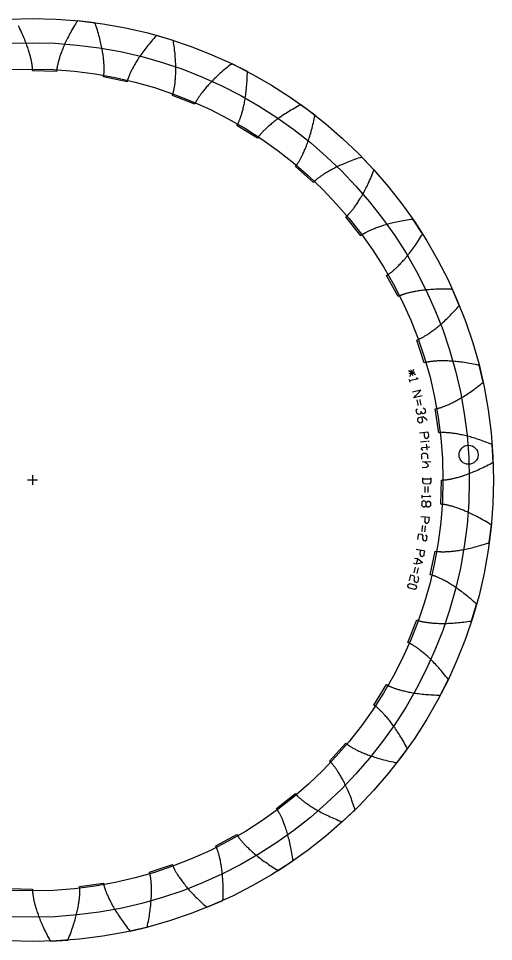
# Model space of a CAD drawing. Extents: x -9.5 to 9.5, y -9.5 to 9.5.
# Drawn here: x -0.29 to 9.5, y -9.5 to 9.5 of the extents above; entities that cross this region are included whole.
import ezdxf

# ---------------------------------------------------------------- set-up
doc = ezdxf.new("R2010")
doc.units = 0
doc.header["$MEASUREMENT"] = 0
for name, color, linetype in [('gear', 7, 'CONTINUOUS'), ('gear_guides', 5, 'CONTINUOUS'), ('gear_texts', 7, 'CONTINUOUS')]:
    doc.layers.add(name, color=color, linetype=linetype)

msp = doc.modelspace()

# ---------------------------------------------------------------- linework, layer by layer
at = {"layer": 'gear'}
msp.add_lwpolyline([(-0.497636, -8.41029), (0, -8.425), (0.000015, -8.458522), (0.000056, -8.46035), (0.000141, -8.462972), (0.000284, -8.466389), (0.000501, -8.470597), (0.000808, -8.475597), (0.001219, -8.481387), (0.00175, -8.487965), (0.002417, -8.49533), (0.003234, -8.503479), (0.004217, -8.512409), (0.005381, -8.52212), (0.006742, -8.532607), (0.008314, -8.543868), (0.010113, -8.5559), (0.012153, -8.568699), (0.014451, -8.582262), (0.01702, -8.596584), (0.019875, -8.611662), (0.023033, -8.627491), (0.026506, -8.644067), (0.030311, -8.661385), (0.034462, -8.679441), (0.038973, -8.698228), (0.043859, -8.717743), (0.049135, -8.737978), (0.054815, -8.758929), (0.060913, -8.780589), (0.067444, -8.802952), (0.074421, -8.826012), (0.081859, -8.849762), (0.089773, -8.874195), (0.098175, -8.899304), (0.10708, -8.925082), (0.116501, -8.951522), (0.126452, -8.978615), (0.136947, -9.006354), (0.147999, -9.034732), (0.159621, -9.063738), (0.171826, -9.093366), (0.184629, -9.123607), (0.198041, -9.154451), (0.212075, -9.185889), (0.226745, -9.217913), (0.242063, -9.250513), (0.258042, -9.283679), (0.274693, -9.317402), (0.292029, -9.351671), (0.310063, -9.386476), (0.328805, -9.421807), (0.348269, -9.457654), (0.358275, -9.475767), (0.363347, -9.484871), (0.365901, -9.489434), (0.367182, -9.491719), (0.367824, -9.492862), (0.367861, -9.492875), (0.727936, -9.47207), (0.727972, -9.472052), (0.728478, -9.470843), (0.729487, -9.468426), (0.731498, -9.463599), (0.735488, -9.453972), (0.743341, -9.434827), (0.758547, -9.396977), (0.773096, -9.359722), (0.787, -9.323071), (0.800274, -9.287034), (0.812931, -9.251618), (0.824983, -9.216832), (0.836444, -9.182685), (0.847328, -9.149184), (0.857648, -9.116339), (0.867418, -9.084155), (0.876653, -9.052641), (0.885365, -9.021805), (0.893569, -8.991653), (0.901279, -8.962191), (0.908509, -8.933428), (0.915273, -8.905369), (0.921586, -8.87802), (0.927463, -8.851388), (0.932917, -8.825478), (0.937964, -8.800296), (0.942617, -8.775847), (0.946892, -8.752137), (0.950804, -8.729171), (0.954367, -8.706953), (0.957596, -8.685487), (0.960506, -8.664779), (0.963112, -8.644832), (0.965429, -8.625649), (0.967472, -8.607236), (0.969257, -8.589595), (0.970799, -8.572729), (0.972112, -8.556641), (0.973212, -8.541335), (0.974114, -8.526812), (0.974834, -8.513075), (0.975387, -8.500126), (0.975788, -8.487968), (0.976053, -8.4766), (0.976196, -8.466026), (0.976235, -8.456246), (0.976182, -8.447261), (0.976056, -8.439073), (0.97587, -8.43168), (0.97564, -8.425085), (0.975381, -8.419286), (0.97511, -8.414284), (0.974841, -8.410079), (0.974589, -8.406669), (0.974371, -8.404054), (0.974202, -8.402233), (0.970356, -8.368933), (1.462986, -8.297005), (1.468822, -8.330015), (1.46918, -8.331808), (1.469719, -8.334376), (1.470453, -8.337716), (1.471397, -8.341823), (1.472567, -8.346693), (1.473978, -8.352324), (1.475643, -8.35871), (1.477578, -8.365847), (1.479798, -8.37373), (1.482317, -8.382355), (1.48515, -8.391715), (1.488311, -8.401807), (1.491815, -8.412624), (1.495676, -8.424161), (1.499908, -8.436411), (1.504525, -8.449368), (1.509542, -8.463027), (1.514973, -8.47738), (1.520831, -8.49242), (1.52713, -8.508142), (1.533884, -8.524536), (1.541107, -8.541596), (1.548812, -8.559315), (1.557013, -8.577685), (1.565722, -8.596696), (1.574954, -8.616343), (1.584721, -8.636615), (1.595035, -8.657504), (1.605911, -8.679002), (1.617361, -8.701099), (1.629397, -8.723787), (1.642031, -8.747056), (1.655277, -8.770896), (1.669146, -8.795298), (1.683651, -8.820252), (1.698803, -8.845747), (1.714615, -8.871774), (1.731097, -8.898322), (1.748262, -8.92538), (1.766122, -8.952938), (1.784686, -8.980985), (1.803967, -9.009509), (1.823974, -9.038499), (1.844721, -9.067943), (1.866215, -9.097831), (1.888469, -9.12815), (1.911493, -9.158888), (1.935297, -9.190033), (1.95989, -9.221573), (1.985283, -9.253495), (1.998282, -9.269595), (2.004858, -9.27768), (2.008165, -9.28173), (2.009823, -9.283758), (2.010654, -9.284772), (2.010693, -9.284779), (2.361685, -9.201763), (2.361717, -9.20174), (2.362005, -9.200461), (2.36258, -9.197905), (2.363722, -9.192802), (2.365979, -9.182629), (2.370389, -9.162411), (2.378791, -9.122495), (2.386649, -9.08328), (2.393978, -9.044772), (2.400793, -9.006977), (2.407107, -8.969901), (2.412935, -8.933551), (2.418293, -8.897932), (2.423194, -8.863051), (2.427654, -8.828912), (2.431687, -8.795521), (2.435309, -8.762882), (2.438534, -8.731001), (2.441377, -8.699883), (2.443854, -8.66953), (2.44598, -8.639948), (2.447769, -8.611141), (2.449237, -8.583111), (2.4504, -8.555863), (2.451272, -8.5294), (2.451869, -8.503724), (2.452207, -8.478839), (2.452299, -8.454747), (2.452164, -8.43145), (2.451814, -8.40895), (2.451266, -8.38725), (2.450536, -8.366351), (2.449639, -8.346255), (2.44859, -8.326961), (2.447405, -8.308473), (2.4461, -8.29079), (2.444689, -8.273912), (2.443188, -8.257841), (2.441614, -8.242576), (2.439981, -8.228117), (2.438304, -8.214464), (2.4366, -8.201616), (2.434884, -8.189572), (2.43317, -8.178332), (2.431476, -8.167893), (2.429815, -8.158255), (2.428204, -8.149416), (2.426657, -8.141374), (2.42519, -8.134126), (2.423818, -8.127671), (2.422557, -8.122005), (2.421421, -8.117126), (2.420425, -8.113031), (2.419586, -8.109717), (2.418917, -8.10718), (2.418434, -8.105416), (2.408864, -8.073289), (2.88152, -7.91691), (2.892999, -7.948405), (2.893663, -7.950109), (2.89464, -7.952545), (2.895942, -7.955706), (2.897586, -7.959586), (2.899584, -7.96418), (2.901951, -7.96948), (2.9047, -7.97548), (2.907845, -7.982172), (2.9114, -7.98955), (2.915378, -7.997606), (2.919793, -8.006333), (2.924659, -8.015722), (2.929988, -8.025767), (2.935793, -8.036457), (2.942088, -8.047787), (2.948885, -8.059745), (2.956198, -8.072325), (2.964039, -8.085517), (2.972419, -8.099312), (2.981353, -8.1137), (2.990851, -8.128673), (3.000927, -8.14422), (3.011592, -8.160332), (3.022858, -8.176998), (3.034736, -8.194208), (3.047239, -8.211953), (3.060378, -8.230221), (3.074163, -8.249002), (3.088607, -8.268285), (3.103719, -8.288058), (3.119512, -8.308311), (3.135995, -8.329033), (3.15318, -8.350211), (3.171076, -8.371833), (3.189693, -8.393889), (3.209042, -8.416366), (3.229133, -8.439252), (3.249976, -8.462535), (3.271578, -8.486201), (3.293952, -8.510239), (3.317104, -8.534636), (3.341045, -8.559378), (3.365783, -8.584454), (3.391327, -8.609848), (3.417685, -8.635549), (3.444866, -8.661543), (3.472877, -8.687816), (3.501727, -8.714355), (3.531424, -8.741145), (3.561974, -8.768173), (3.577572, -8.781771), (3.585452, -8.788591), (3.589412, -8.792006), (3.591397, -8.793715), (3.592391, -8.794569), (3.592431, -8.794569), (3.923675, -8.651865), (3.923703, -8.651837), (3.923764, -8.650527), (3.923886, -8.647911), (3.924125, -8.642687), (3.924581, -8.632276), (3.925413, -8.611599), (3.926756, -8.570832), (3.927686, -8.530847), (3.928217, -8.491651), (3.928364, -8.453247), (3.928145, -8.415638), (3.927572, -8.378828), (3.926663, -8.34282), (3.925433, -8.307618), (3.923897, -8.273223), (3.922071, -8.239639), (3.91997, -8.206867), (3.91761, -8.174911), (3.915006, -8.143771), (3.912175, -8.11345), (3.909131, -8.083948), (3.905891, -8.055267), (3.90247, -8.027409), (3.898883, -8.000373), (3.895146, -7.97416), (3.891276, -7.948771), (3.887287, -7.924205), (3.883195, -7.900463), (3.879016, -7.877543), (3.874764, -7.855447), (3.870457, -7.834171), (3.866109, -7.813716), (3.861735, -7.794081), (3.857352, -7.775263), (3.852975, -7.757261), (3.848618, -7.740073), (3.844298, -7.723697), (3.84003, -7.708131), (3.835829, -7.693371), (3.831709, -7.679416), (3.827688, -7.666261), (3.823778, -7.653904), (3.819997, -7.642341), (3.816358, -7.631569), (3.812876, -7.621583), (3.809567, -7.61238), (3.806445, -7.603955), (3.803525, -7.596304), (3.800822, -7.589421), (3.79835, -7.583302), (3.796124, -7.577941), (3.794158, -7.573333), (3.792467, -7.569474), (3.791065, -7.566355), (3.789965, -7.563973), (3.789183, -7.56232), (3.77418, -7.532343), (4.2125, -7.296264), (4.229274, -7.325287), (4.230224, -7.32685), (4.231608, -7.329079), (4.23344, -7.331965), (4.235733, -7.335502), (4.238498, -7.339678), (4.241749, -7.344487), (4.245498, -7.349918), (4.249758, -7.355963), (4.25454, -7.362611), (4.259857, -7.369854), (4.26572, -7.377682), (4.272142, -7.386084), (4.279134, -7.39505), (4.286708, -7.40457), (4.294875, -7.414634), (4.303645, -7.425231), (4.313031, -7.43635), (4.323043, -7.44798), (4.333692, -7.46011), (4.344989, -7.472729), (4.356943, -7.485824), (4.369565, -7.499385), (4.382866, -7.5134), (4.396855, -7.527857), (4.411541, -7.542744), (4.426935, -7.558048), (4.443046, -7.573757), (4.459884, -7.589858), (4.477456, -7.60634), (4.495773, -7.623189), (4.514843, -7.640392), (4.534674, -7.657936), (4.555275, -7.675808), (4.576653, -7.693995), (4.598818, -7.712483), (4.621777, -7.731258), (4.645536, -7.750308), (4.670105, -7.769617), (4.695489, -7.789173), (4.721697, -7.808961), (4.748734, -7.828966), (4.776607, -7.849176), (4.805324, -7.869574), (4.834889, -7.890148), (4.86531, -7.910881), (4.896592, -7.93176), (4.92874, -7.95277), (4.96176, -7.973896), (4.995658, -7.995122), (5.030437, -8.016434), (5.048159, -8.027118), (5.057104, -8.032465), (5.061597, -8.035141), (5.063848, -8.036479), (5.064975, -8.037148), (5.065015, -8.03714), (5.366446, -7.839085), (5.366469, -7.839052), (5.366302, -7.837752), (5.365968, -7.835154), (5.365295, -7.829968), (5.363937, -7.819636), (5.361166, -7.799129), (5.355409, -7.758747), (5.349381, -7.719209), (5.343098, -7.680516), (5.336575, -7.64267), (5.329827, -7.605671), (5.322872, -7.569519), (5.315724, -7.534216), (5.3084, -7.499762), (5.300914, -7.466157), (5.293284, -7.4334), (5.285524, -7.401491), (5.277651, -7.37043), (5.269679, -7.340215), (5.261626, -7.310846), (5.253505, -7.282321), (5.245334, -7.254639), (5.237127, -7.227798), (5.2289, -7.201795), (5.220669, -7.176629), (5.212448, -7.152298), (5.204254, -7.128798), (5.196101, -7.106127), (5.188006, -7.084282), (5.179982, -7.063259), (5.172046, -7.043055), (5.164212, -7.023666), (5.156495, -7.005088), (5.148911, -6.987317), (5.141474, -6.970349), (5.134199, -6.954179), (5.127101, -6.938802), (5.120194, -6.924213), (5.113494, -6.910407), (5.107014, -6.897379), (5.100769, -6.885122), (5.094773, -6.873632), (5.089041, -6.862902), (5.083587, -6.852925), (5.078424, -6.843696), (5.073567, -6.835207), (5.06903, -6.827452), (5.064825, -6.820423), (5.060968, -6.814114), (5.057471, -6.808518), (5.054348, -6.803625), (5.051612, -6.799429), (5.049276, -6.795921), (5.047354, -6.793094), (5.045857, -6.790938), (5.0448, -6.789446), (5.024819, -6.76253), (5.415486, -6.453924), (5.437044, -6.479594), (5.438251, -6.480968), (5.440002, -6.482922), (5.442307, -6.485447), (5.445179, -6.488532), (5.448627, -6.492165), (5.452664, -6.496336), (5.457299, -6.501034), (5.462544, -6.506247), (5.468408, -6.511964), (5.474902, -6.518173), (5.482035, -6.524864), (5.489819, -6.532023), (5.498262, -6.539639), (5.507373, -6.547699), (5.517164, -6.556192), (5.527641, -6.565105), (5.538815, -6.574425), (5.550695, -6.58414), (5.563288, -6.594236), (5.576604, -6.604702), (5.590651, -6.615523), (5.605436, -6.626686), (5.620968, -6.638178), (5.637255, -6.649986), (5.654304, -6.662096), (5.672121, -6.674495), (5.690716, -6.687167), (5.710093, -6.700101), (5.730261, -6.71328), (5.751225, -6.726693), (5.772992, -6.740323), (5.795569, -6.754157), (5.81896, -6.76818), (5.843172, -6.782378), (5.86821, -6.796737), (5.89408, -6.81124), (5.920787, -6.825874), (5.948335, -6.840624), (5.97673, -6.855475), (6.005975, -6.870411), (6.036076, -6.885418), (6.067035, -6.90048), (6.098857, -6.915582), (6.131546, -6.930709), (6.165105, -6.945845), (6.199537, -6.960975), (6.234845, -6.976083), (6.271032, -6.991154), (6.308101, -7.006171), (6.346053, -7.02112), (6.365361, -7.028564), (6.375098, -7.032277), (6.379987, -7.034132), (6.382437, -7.035058), (6.383663, -7.035522), (6.383701, -7.035507), (6.64616, -6.788118), (6.646177, -6.788082), (6.645787, -6.78683), (6.645007, -6.78433), (6.643444, -6.77934), (6.640312, -6.7694), (6.634022, -6.749686), (6.621341, -6.710917), (6.608539, -6.673027), (6.595632, -6.636013), (6.582636, -6.599874), (6.569566, -6.564609), (6.556439, -6.530214), (6.543269, -6.496689), (6.530073, -6.46403), (6.516866, -6.432235), (6.503663, -6.401301), (6.490481, -6.371224), (6.477333, -6.342002), (6.464236, -6.313631), (6.451205, -6.286106), (6.438255, -6.259425), (6.4254, -6.233582), (6.412657, -6.208573), (6.40004, -6.184395), (6.387564, -6.161041), (6.375243, -6.138506), (6.363093, -6.116786), (6.351127, -6.095876), (6.339361, -6.075768), (6.327808, -6.056458), (6.316484, -6.037939), (6.305402, -6.020205), (6.294577, -6.003249), (6.284022, -5.987065), (6.273752, -5.971646), (6.263779, -5.956985), (6.254119, -5.943074), (6.244784, -5.929906), (6.235788, -5.917474), (6.227144, -5.905768), (6.218866, -5.894783), (6.210966, -5.884508), (6.203457, -5.874936), (6.196353, -5.866058), (6.189667, -5.857865), (6.183409, -5.850349), (6.177594, -5.8435), (6.172233, -5.837308), (6.167339, -5.831765), (6.162923, -5.82686), (6.158998, -5.822584), (6.155575, -5.818927), (6.152666, -5.815878), (6.150281, -5.813428), (6.148433, -5.811565), (6.147133, -5.810279), (6.122782, -5.787242), (6.453924, -5.415486), (6.479613, -5.437021), (6.48104, -5.438165), (6.483104, -5.439786), (6.485813, -5.441872), (6.489176, -5.444411), (6.493203, -5.44739), (6.497903, -5.450797), (6.503283, -5.454618), (6.509353, -5.458841), (6.516121, -5.463453), (6.523595, -5.468441), (6.531782, -5.473791), (6.54069, -5.47949), (6.550327, -5.485524), (6.5607, -5.49188), (6.571816, -5.498544), (6.583682, -5.505502), (6.596305, -5.51274), (6.609691, -5.520244), (6.623847, -5.528), (6.638777, -5.535994), (6.65449, -5.544212), (6.670989, -5.552638), (6.688281, -5.561258), (6.706371, -5.570059), (6.725263, -5.579025), (6.744963, -5.58814), (6.765475, -5.597392), (6.786804, -5.606764), (6.808954, -5.616241), (6.831929, -5.625809), (6.855732, -5.635453), (6.880368, -5.645156), (6.905839, -5.654905), (6.932149, -5.664683), (6.9593, -5.674475), (6.987295, -5.684266), (7.016138, -5.69404), (7.045829, -5.703782), (7.076371, -5.713477), (7.107765, -5.723108), (7.140014, -5.732659), (7.173119, -5.742117), (7.20708, -5.751463), (7.241899, -5.760684), (7.277577, -5.769763), (7.314113, -5.778684), (7.351508, -5.787431), (7.389762, -5.795989), (7.428875, -5.804342), (7.468847, -5.812473), (7.489154, -5.816451), (7.499388, -5.818417), (7.504525, -5.819394), (7.507098, -5.819882), (7.508387, -5.820125), (7.508421, -5.820104), (7.723935, -5.530898), (7.723945, -5.530859), (7.723343, -5.529694), (7.722141, -5.527367), (7.719735, -5.522724), (7.714925, -5.51348), (7.705307, -5.495157), (7.686086, -5.45918), (7.666899, -5.424088), (7.647761, -5.389877), (7.628687, -5.356544), (7.609692, -5.324084), (7.590792, -5.292492), (7.572, -5.261763), (7.553334, -5.231892), (7.534806, -5.202873), (7.516432, -5.174701), (7.498227, -5.147371), (7.480205, -5.120876), (7.46238, -5.09521), (7.444768, -5.070366), (7.427381, -5.046339), (7.410234, -5.023121), (7.393342, -5.000705), (7.376718, -4.979085), (7.360376, -4.958252), (7.344329, -4.938199), (7.328592, -4.918919), (7.313177, -4.900404), (7.298098, -4.882645), (7.283368, -4.865634), (7.269, -4.849363), (7.255007, -4.833822), (7.241401, -4.819004), (7.228197, -4.804899), (7.215405, -4.791498), (7.203038, -4.778791), (7.191109, -4.766769), (7.179629, -4.755422), (7.168611, -4.744741), (7.158066, -4.734714), (7.148005, -4.725333), (7.138441, -4.716586), (7.129385, -4.708463), (7.120847, -4.700954), (7.112839, -4.694047), (7.105372, -4.687731), (7.098456, -4.681996), (7.092101, -4.676829), (7.086319, -4.67222), (7.081118, -4.668157), (7.07651, -4.664627), (7.072504, -4.66162), (7.069109, -4.659123), (7.066336, -4.657124), (7.064193, -4.65561), (7.062689, -4.654569), (7.034707, -4.63611), (7.296264, -4.2125), (7.325302, -4.229248), (7.326906, -4.230126), (7.32922, -4.231364), (7.33225, -4.232948), (7.336003, -4.234864), (7.340486, -4.237099), (7.345706, -4.239638), (7.351668, -4.242467), (7.35838, -4.245572), (7.365845, -4.248939), (7.374071, -4.252553), (7.383063, -4.2564), (7.392826, -4.260465), (7.403364, -4.264734), (7.414683, -4.269192), (7.426788, -4.273824), (7.439682, -4.278616), (7.45337, -4.283552), (7.467855, -4.288618), (7.483143, -4.293799), (7.499235, -4.299078), (7.516135, -4.304442), (7.533847, -4.309876), (7.552373, -4.315363), (7.571716, -4.320888), (7.591879, -4.326437), (7.612862, -4.331993), (7.634669, -4.337542), (7.657302, -4.343068), (7.680761, -4.348555), (7.705048, -4.353989), (7.730164, -4.359352), (7.756111, -4.36463), (7.782888, -4.369807), (7.810496, -4.374868), (7.838935, -4.379797), (7.868205, -4.384578), (7.898306, -4.389195), (7.929238, -4.393634), (7.960999, -4.397877), (7.99359, -4.40191), (8.027007, -4.405717), (8.061251, -4.409282), (8.09632, -4.412589), (8.132211, -4.415624), (8.168923, -4.418369), (8.206453, -4.42081), (8.244799, -4.422931), (8.283958, -4.424716), (8.323927, -4.42615), (8.364703, -4.427217), (8.385393, -4.427608), (8.395813, -4.427767), (8.401042, -4.427838), (8.403661, -4.427871), (8.404971, -4.427886), (8.405002, -4.42786), (8.567021, -4.105624), (8.567024, -4.105584), (8.56623, -4.104541), (8.564641, -4.102459), (8.561466, -4.098304), (8.555124, -4.090035), (8.54247, -4.073661), (8.517294, -4.041568), (8.492305, -4.010341), (8.467517, -3.979973), (8.442944, -3.950459), (8.418601, -3.92179), (8.394502, -3.89396), (8.37066, -3.866961), (8.34709, -3.840785), (8.323805, -3.815424), (8.300818, -3.790871), (8.278144, -3.767117), (8.255795, -3.744154), (8.233784, -3.721973), (8.212125, -3.700566), (8.19083, -3.679922), (8.169912, -3.660035), (8.149384, -3.640893), (8.129258, -3.622487), (8.109547, -3.604809), (8.090262, -3.587848), (8.071415, -3.571593), (8.053019, -3.556036), (8.035086, -3.541165), (8.017625, -3.526971), (8.00065, -3.513442), (7.984171, -3.500567), (7.9682, -3.488337), (7.952746, -3.476739), (7.937821, -3.465762), (7.923436, -3.455396), (7.9096, -3.445628), (7.896325, -3.436447), (7.883619, -3.427841), (7.871493, -3.419798), (7.859956, -3.412306), (7.849019, -3.405353), (7.83869, -3.398927), (7.828978, -3.393014), (7.819892, -3.387602), (7.811441, -3.382679), (7.803634, -3.378232), (7.796479, -3.374247), (7.789984, -3.370712), (7.784157, -3.367614), (7.779006, -3.364938), (7.774539, -3.362672), (7.770762, -3.360802), (7.767683, -3.359315), (7.76531, -3.358197), (7.763648, -3.357433), (7.732886, -3.344113), (7.91691, -2.88152), (7.948415, -2.892971), (7.950148, -2.893557), (7.952641, -2.894375), (7.9559, -2.895408), (7.959929, -2.896644), (7.964732, -2.898066), (7.970314, -2.89966), (7.976677, -2.90141), (7.983825, -2.903303), (7.991762, -2.905322), (8.000491, -2.907453), (8.010014, -2.90968), (8.020334, -2.911988), (8.031454, -2.914362), (8.043375, -2.916787), (8.0561, -2.919247), (8.06963, -2.921727), (8.083967, -2.924212), (8.099113, -2.926685), (8.115067, -2.929132), (8.131832, -2.931537), (8.149407, -2.933885), (8.167793, -2.93616), (8.186991, -2.938347), (8.206999, -2.940429), (8.227819, -2.942393), (8.249449, -2.944221), (8.271888, -2.945899), (8.295136, -2.947411), (8.319192, -2.948741), (8.344053, -2.949874), (8.369719, -2.950795), (8.396188, -2.951487), (8.423457, -2.951936), (8.451525, -2.952126), (8.480388, -2.952041), (8.510043, -2.951667), (8.540489, -2.950987), (8.571722, -2.949987), (8.603737, -2.94865), (8.636533, -2.946963), (8.670104, -2.944909), (8.704447, -2.942473), (8.739557, -2.939641), (8.775429, -2.936397), (8.81206, -2.932726), (8.849444, -2.928612), (8.887576, -2.924042), (8.92645, -2.919), (8.966061, -2.913472), (9.006403, -2.907442), (9.026846, -2.904235), (9.037135, -2.902582), (9.042297, -2.901743), (9.044882, -2.901321), (9.046175, -2.901109), (9.046201, -2.901078), (9.149803, -2.555603), (9.149799, -2.555563), (9.148835, -2.554674), (9.14691, -2.552899), (9.143061, -2.549358), (9.135379, -2.542316), (9.120075, -2.528389), (9.089708, -2.501155), (9.059676, -2.474741), (9.029991, -2.44914), (9.000667, -2.424341), (8.971715, -2.400335), (8.94315, -2.377112), (8.914982, -2.354663), (8.887224, -2.332978), (8.859889, -2.312046), (8.832988, -2.291857), (8.806533, -2.272402), (8.780536, -2.253668), (8.755008, -2.235646), (8.72996, -2.218325), (8.705404, -2.201693), (8.681351, -2.18574), (8.657811, -2.170454), (8.634795, -2.155823), (8.612313, -2.141836), (8.590376, -2.128481), (8.568993, -2.115746), (8.548175, -2.10362), (8.527931, -2.092089), (8.508272, -2.081142), (8.489205, -2.070766), (8.470741, -2.060949), (8.452888, -2.051678), (8.435655, -2.042939), (8.419051, -2.034721), (8.403084, -2.027011), (8.387763, -2.019794), (8.373094, -2.013057), (8.359087, -2.006789), (8.345749, -2.000974), (8.333087, -1.995599), (8.321108, -1.990651), (8.30982, -1.986115), (8.299228, -1.981979), (8.289341, -1.978227), (8.280164, -1.974846), (8.271703, -1.971822), (8.263965, -1.96914), (8.256955, -1.966787), (8.250678, -1.964747), (8.245141, -1.963007), (8.240348, -1.961551), (8.236304, -1.960366), (8.233014, -1.959436), (8.230482, -1.958746), (8.228713, -1.958283), (8.196106, -1.950507), (8.297005, -1.462986), (8.33002, -1.468792), (8.331828, -1.469069), (8.334425, -1.469441), (8.337814, -1.469893), (8.341997, -1.47041), (8.346974, -1.470977), (8.352747, -1.471577), (8.359318, -1.472196), (8.366686, -1.472819), (8.374853, -1.473429), (8.383819, -1.474012), (8.393584, -1.474551), (8.404149, -1.475032), (8.415512, -1.475439), (8.427673, -1.475757), (8.440632, -1.47597), (8.454387, -1.476063), (8.468938, -1.47602), (8.484282, -1.475826), (8.50042, -1.475465), (8.517347, -1.474923), (8.535063, -1.474183), (8.553565, -1.473231), (8.57285, -1.472051), (8.592917, -1.470627), (8.613761, -1.468945), (8.635379, -1.46699), (8.657769, -1.464746), (8.680927, -1.462198), (8.704848, -1.459331), (8.729529, -1.456129), (8.754965, -1.452579), (8.781151, -1.448665), (8.808084, -1.444372), (8.835758, -1.439685), (8.864168, -1.434589), (8.893308, -1.429071), (8.923173, -1.423115), (8.953758, -1.416706), (8.985055, -1.409831), (9.017059, -1.402474), (9.049764, -1.394622), (9.083162, -1.386259), (9.117246, -1.377373), (9.152011, -1.367949), (9.187448, -1.357973), (9.223549, -1.34743), (9.260308, -1.336308), (9.297716, -1.324592), (9.335765, -1.31227), (9.374447, -1.299326), (9.394023, -1.292617), (9.403869, -1.289203), (9.408806, -1.287481), (9.411279, -1.286616), (9.412516, -1.286183), (9.412535, -1.286148), (9.454573, -0.927931), (9.454562, -0.927892), (9.453459, -0.927184), (9.451254, -0.92577), (9.446849, -0.922952), (9.438061, -0.917351), (9.42057, -0.906292), (9.385936, -0.884745), (9.351773, -0.863948), (9.318094, -0.84389), (9.284909, -0.82456), (9.252229, -0.805946), (9.220064, -0.788037), (9.188426, -0.77082), (9.157325, -0.754284), (9.12677, -0.738417), (9.096772, -0.723207), (9.067341, -0.70864), (9.038485, -0.694706), (9.010216, -0.681391), (8.982541, -0.668682), (8.95547, -0.656567), (8.929012, -0.645033), (8.903175, -0.634067), (8.877967, -0.623655), (8.853398, -0.613784), (8.829475, -0.604441), (8.806206, -0.595613), (8.783599, -0.587286), (8.76166, -0.579446), (8.740398, -0.572079), (8.71982, -0.565172), (8.699931, -0.55871), (8.68074, -0.552679), (8.662251, -0.547066), (8.644473, -0.541857), (8.627409, -0.537035), (8.611067, -0.532589), (8.595452, -0.528502), (8.580569, -0.524761), (8.566424, -0.52135), (8.553021, -0.518256), (8.540365, -0.515463), (8.52846, -0.512957), (8.517312, -0.510722), (8.506923, -0.508744), (8.497298, -0.507008), (8.488441, -0.505499), (8.480354, -0.504202), (8.473042, -0.503102), (8.466507, -0.502183), (8.460751, -0.501431), (8.455778, -0.500829), (8.45159, -0.500364), (8.448188, -0.500019), (8.445575, -0.49978), (8.443753, -0.499631), (8.41029, -0.497636), (8.425, 0), (8.458522, 0.000015), (8.46035, 0.000056), (8.462972, 0.000141), (8.466389, 0.000284), (8.470597, 0.000501), (8.475597, 0.000808), (8.481387, 0.001219), (8.487965, 0.00175), (8.49533, 0.002417), (8.503479, 0.003234), (8.512409, 0.004217), (8.52212, 0.005381), (8.532607, 0.006742), (8.543868, 0.008314), (8.5559, 0.010113), (8.568699, 0.012153), (8.582262, 0.014451), (8.596584, 0.01702), (8.611662, 0.019875), (8.627491, 0.023033), (8.644067, 0.026506), (8.661385, 0.030311), (8.679441, 0.034462), (8.698228, 0.038973), (8.717743, 0.043859), (8.737978, 0.049135), (8.758929, 0.054815), (8.780589, 0.060913), (8.802952, 0.067444), (8.826012, 0.074421), (8.849762, 0.081859), (8.874195, 0.089773), (8.899304, 0.098175), (8.925082, 0.10708), (8.951522, 0.116501), (8.978615, 0.126452), (9.006354, 0.136947), (9.034732, 0.147999), (9.063738, 0.159621), (9.093366, 0.171826), (9.123607, 0.184629), (9.154451, 0.198041), (9.185889, 0.212075), (9.217913, 0.226745), (9.250513, 0.242063), (9.283679, 0.258042), (9.317402, 0.274693), (9.351671, 0.292029), (9.386476, 0.310063), (9.421807, 0.328805), (9.457654, 0.348269), (9.475767, 0.358275), (9.484871, 0.363347), (9.489434, 0.365901), (9.491719, 0.367182), (9.492862, 0.367824), (9.492875, 0.367861), (9.47207, 0.727936), (9.472052, 0.727972), (9.470843, 0.728478), (9.468426, 0.729487), (9.463599, 0.731498), (9.453972, 0.735488), (9.434827, 0.743341), (9.396977, 0.758547), (9.359722, 0.773096), (9.323071, 0.787), (9.287034, 0.800274), (9.251618, 0.812931), (9.216832, 0.824983), (9.182685, 0.836444), (9.149184, 0.847328), (9.116339, 0.857648), (9.084155, 0.867418), (9.052641, 0.876653), (9.021805, 0.885365), (8.991653, 0.893569), (8.962191, 0.901279), (8.933428, 0.908509), (8.905369, 0.915273), (8.87802, 0.921586), (8.851388, 0.927463), (8.825478, 0.932917), (8.800296, 0.937964), (8.775847, 0.942617), (8.752137, 0.946892), (8.729171, 0.950804), (8.706953, 0.954367), (8.685487, 0.957596), (8.664779, 0.960506), (8.644832, 0.963112), (8.625649, 0.965429), (8.607236, 0.967472), (8.589595, 0.969257), (8.572729, 0.970799), (8.556641, 0.972112), (8.541335, 0.973212), (8.526812, 0.974114), (8.513075, 0.974834), (8.500126, 0.975387), (8.487968, 0.975788), (8.4766, 0.976053), (8.466026, 0.976196), (8.456246, 0.976235), (8.447261, 0.976182), (8.439073, 0.976056), (8.43168, 0.97587), (8.425085, 0.97564), (8.419286, 0.975381), (8.414284, 0.97511), (8.410079, 0.974841), (8.406669, 0.974589), (8.404054, 0.974371), (8.402233, 0.974202), (8.368933, 0.970356), (8.297005, 1.462986), (8.330015, 1.468822), (8.331808, 1.46918), (8.334376, 1.469719), (8.337716, 1.470453), (8.341823, 1.471397), (8.346693, 1.472567), (8.352324, 1.473978), (8.35871, 1.475643), (8.365847, 1.477578), (8.37373, 1.479798), (8.382355, 1.482317), (8.391715, 1.48515), (8.401807, 1.488311), (8.412624, 1.491815), (8.424161, 1.495676), (8.436411, 1.499908), (8.449368, 1.504525), (8.463027, 1.509542), (8.47738, 1.514973), (8.49242, 1.520831), (8.508142, 1.52713), (8.524536, 1.533884), (8.541596, 1.541107), (8.559315, 1.548812), (8.577685, 1.557013), (8.596696, 1.565722), (8.616343, 1.574954), (8.636615, 1.584721), (8.657504, 1.595035), (8.679002, 1.605911), (8.701099, 1.617361), (8.723787, 1.629397), (8.747056, 1.642031), (8.770896, 1.655277), (8.795298, 1.669146), (8.820252, 1.683651), (8.845747, 1.698803), (8.871774, 1.714615), (8.898322, 1.731097), (8.92538, 1.748262), (8.952938, 1.766122), (8.980985, 1.784686), (9.009509, 1.803967), (9.038499, 1.823974), (9.067943, 1.844721), (9.097831, 1.866215), (9.12815, 1.888469), (9.158888, 1.911493), (9.190033, 1.935297), (9.221573, 1.95989), (9.253495, 1.985283), (9.269595, 1.998282), (9.27768, 2.004858), (9.28173, 2.008165), (9.283758, 2.009823), (9.284772, 2.010654), (9.284779, 2.010693), (9.201763, 2.361685), (9.20174, 2.361717), (9.200461, 2.362005), (9.197905, 2.36258), (9.192802, 2.363722), (9.182629, 2.365979), (9.162411, 2.370389), (9.122495, 2.378791), (9.08328, 2.386649), (9.044772, 2.393978), (9.006977, 2.400793), (8.969901, 2.407107), (8.933551, 2.412935), (8.897932, 2.418293), (8.863051, 2.423194), (8.828912, 2.427654), (8.795521, 2.431687), (8.762882, 2.435309), (8.731001, 2.438534), (8.699883, 2.441377), (8.66953, 2.443854), (8.639948, 2.44598), (8.611141, 2.447769), (8.583111, 2.449237), (8.555863, 2.4504), (8.5294, 2.451272), (8.503724, 2.451869), (8.478839, 2.452207), (8.454747, 2.452299), (8.43145, 2.452164), (8.40895, 2.451814), (8.38725, 2.451266), (8.366351, 2.450536), (8.346255, 2.449639), (8.326961, 2.44859), (8.308473, 2.447405), (8.29079, 2.4461), (8.273912, 2.444689), (8.257841, 2.443188), (8.242576, 2.441614), (8.228117, 2.439981), (8.214464, 2.438304), (8.201616, 2.4366), (8.189572, 2.434884), (8.178332, 2.43317), (8.167893, 2.431476), (8.158255, 2.429815), (8.149416, 2.428204), (8.141374, 2.426657), (8.134126, 2.42519), (8.127671, 2.423818), (8.122005, 2.422557), (8.117126, 2.421421), (8.113031, 2.420425), (8.109717, 2.419586), (8.10718, 2.418917), (8.105416, 2.418434), (8.073289, 2.408864), (7.91691, 2.88152), (7.948405, 2.892999), (7.950109, 2.893663), (7.952545, 2.89464), (7.955706, 2.895942), (7.959586, 2.897586), (7.96418, 2.899584), (7.96948, 2.901951), (7.97548, 2.9047), (7.982172, 2.907845), (7.98955, 2.9114), (7.997606, 2.915378), (8.006333, 2.919793), (8.015722, 2.924659), (8.025767, 2.929988), (8.036457, 2.935793), (8.047787, 2.942088), (8.059745, 2.948885), (8.072325, 2.956198), (8.085517, 2.964039), (8.099312, 2.972419), (8.1137, 2.981353), (8.128673, 2.990851), (8.14422, 3.000927), (8.160332, 3.011592), (8.176998, 3.022858), (8.194208, 3.034736), (8.211953, 3.047239), (8.230221, 3.060378), (8.249002, 3.074163), (8.268285, 3.088607), (8.288058, 3.103719), (8.308311, 3.119512), (8.329033, 3.135995), (8.350211, 3.15318), (8.371833, 3.171076), (8.393889, 3.189693), (8.416366, 3.209042), (8.439252, 3.229133), (8.462535, 3.249976), (8.486201, 3.271578), (8.510239, 3.293952), (8.534636, 3.317104), (8.559378, 3.341045), (8.584454, 3.365783), (8.609848, 3.391327), (8.635549, 3.417685), (8.661543, 3.444866), (8.687816, 3.472877), (8.714355, 3.501727), (8.741145, 3.531424), (8.768173, 3.561974), (8.781771, 3.577572), (8.788591, 3.585452), (8.792006, 3.589412), (8.793715, 3.591397), (8.794569, 3.592391), (8.794569, 3.592431), (8.651865, 3.923675), (8.651837, 3.923703), (8.650527, 3.923764), (8.647911, 3.923886), (8.642687, 3.924125), (8.632276, 3.924581), (8.611599, 3.925413), (8.570832, 3.926756), (8.530847, 3.927686), (8.491651, 3.928217), (8.453247, 3.928364), (8.415638, 3.928145), (8.378828, 3.927572), (8.34282, 3.926663), (8.307618, 3.925433), (8.273223, 3.923897), (8.239639, 3.922071), (8.206867, 3.91997), (8.174911, 3.91761), (8.143771, 3.915006), (8.11345, 3.912175), (8.083948, 3.909131), (8.055267, 3.905891), (8.027409, 3.90247), (8.000373, 3.898883), (7.97416, 3.895146), (7.948771, 3.891276), (7.924205, 3.887287), (7.900463, 3.883195), (7.877543, 3.879016), (7.855447, 3.874764), (7.834171, 3.870457), (7.813716, 3.866109), (7.794081, 3.861735), (7.775263, 3.857352), (7.757261, 3.852975), (7.740073, 3.848618), (7.723697, 3.844298), (7.708131, 3.84003), (7.693371, 3.835829), (7.679416, 3.831709), (7.666261, 3.827688), (7.653904, 3.823778), (7.642341, 3.819997), (7.631569, 3.816358), (7.621583, 3.812876), (7.61238, 3.809567), (7.603955, 3.806445), (7.596304, 3.803525), (7.589421, 3.800822), (7.583302, 3.79835), (7.577941, 3.796124), (7.573333, 3.794158), (7.569474, 3.792467), (7.566355, 3.791065), (7.563973, 3.789965), (7.56232, 3.789183), (7.532343, 3.77418), (7.296264, 4.2125), (7.325287, 4.229274), (7.32685, 4.230224), (7.329079, 4.231608), (7.331965, 4.23344), (7.335502, 4.235733), (7.339678, 4.238498), (7.344487, 4.241749), (7.349918, 4.245498), (7.355963, 4.249758), (7.362611, 4.25454), (7.369854, 4.259857), (7.377682, 4.26572), (7.386084, 4.272142), (7.39505, 4.279134), (7.40457, 4.286708), (7.414634, 4.294875), (7.425231, 4.303645), (7.43635, 4.313031), (7.44798, 4.323043), (7.46011, 4.333692), (7.472729, 4.344989), (7.485824, 4.356943), (7.499385, 4.369565), (7.5134, 4.382866), (7.527857, 4.396855), (7.542744, 4.411541), (7.558048, 4.426935), (7.573757, 4.443046), (7.589858, 4.459884), (7.60634, 4.477456), (7.623189, 4.495773), (7.640392, 4.514843), (7.657936, 4.534674), (7.675808, 4.555275), (7.693995, 4.576653), (7.712483, 4.598818), (7.731258, 4.621777), (7.750308, 4.645536), (7.769617, 4.670105), (7.789173, 4.695489), (7.808961, 4.721697), (7.828966, 4.748734), (7.849176, 4.776607), (7.869574, 4.805324), (7.890148, 4.834889), (7.910881, 4.86531), (7.93176, 4.896592), (7.95277, 4.92874), (7.973896, 4.96176), (7.995122, 4.995658), (8.016434, 5.030437), (8.027118, 5.048159), (8.032465, 5.057104), (8.035141, 5.061597), (8.036479, 5.063848), (8.037148, 5.064975), (8.03714, 5.065015), (7.839085, 5.366446), (7.839052, 5.366469), (7.837752, 5.366302), (7.835154, 5.365968), (7.829968, 5.365295), (7.819636, 5.363937), (7.799129, 5.361166), (7.758747, 5.355409), (7.719209, 5.349381), (7.680516, 5.343098), (7.64267, 5.336575), (7.605671, 5.329827), (7.569519, 5.322872), (7.534216, 5.315724), (7.499762, 5.3084), (7.466157, 5.300914), (7.4334, 5.293284), (7.401491, 5.285524), (7.37043, 5.277651), (7.340215, 5.269679), (7.310846, 5.261626), (7.282321, 5.253505), (7.254639, 5.245334), (7.227798, 5.237127), (7.201795, 5.2289), (7.176629, 5.220669), (7.152298, 5.212448), (7.128798, 5.204254), (7.106127, 5.196101), (7.084282, 5.188006), (7.063259, 5.179982), (7.043055, 5.172046), (7.023666, 5.164212), (7.005088, 5.156495), (6.987317, 5.148911), (6.970349, 5.141474), (6.954179, 5.134199), (6.938802, 5.127101), (6.924213, 5.120194), (6.910407, 5.113494), (6.897379, 5.107014), (6.885122, 5.100769), (6.873632, 5.094773), (6.862902, 5.089041), (6.852925, 5.083587), (6.843696, 5.078424), (6.835207, 5.073567), (6.827452, 5.06903), (6.820423, 5.064825), (6.814114, 5.060968), (6.808518, 5.057471), (6.803625, 5.054348), (6.799429, 5.051612), (6.795921, 5.049276), (6.793094, 5.047354), (6.790938, 5.045857), (6.789446, 5.0448), (6.76253, 5.024819), (6.453924, 5.415486), (6.479594, 5.437044), (6.480968, 5.438251), (6.482922, 5.440002), (6.485447, 5.442307), (6.488532, 5.445179), (6.492165, 5.448627), (6.496336, 5.452664), (6.501034, 5.457299), (6.506247, 5.462544), (6.511964, 5.468408), (6.518173, 5.474902), (6.524864, 5.482035), (6.532023, 5.489819), (6.539639, 5.498262), (6.547699, 5.507373), (6.556192, 5.517164), (6.565105, 5.527641), (6.574425, 5.538815), (6.58414, 5.550695), (6.594236, 5.563288), (6.604702, 5.576604), (6.615523, 5.590651), (6.626686, 5.605436), (6.638178, 5.620968), (6.649986, 5.637255), (6.662096, 5.654304), (6.674495, 5.672121), (6.687167, 5.690716), (6.700101, 5.710093), (6.71328, 5.730261), (6.726693, 5.751225), (6.740323, 5.772992), (6.754157, 5.795569), (6.76818, 5.81896), (6.782378, 5.843172), (6.796737, 5.86821), (6.81124, 5.89408), (6.825874, 5.920787), (6.840624, 5.948335), (6.855475, 5.97673), (6.870411, 6.005975), (6.885418, 6.036076), (6.90048, 6.067035), (6.915582, 6.098857), (6.930709, 6.131546), (6.945845, 6.165105), (6.960975, 6.199537), (6.976083, 6.234845), (6.991154, 6.271032), (7.006171, 6.308101), (7.02112, 6.346053), (7.028564, 6.365361), (7.032277, 6.375098), (7.034132, 6.379987), (7.035058, 6.382437), (7.035522, 6.383663), (7.035507, 6.383701), (6.788118, 6.64616), (6.788082, 6.646177), (6.78683, 6.645787), (6.78433, 6.645007), (6.77934, 6.643444), (6.7694, 6.640312), (6.749686, 6.634022), (6.710917, 6.621341), (6.673027, 6.608539), (6.636013, 6.595632), (6.599874, 6.582636), (6.564609, 6.569566), (6.530214, 6.556439), (6.496689, 6.543269), (6.46403, 6.530073), (6.432235, 6.516866), (6.401301, 6.503663), (6.371224, 6.490481), (6.342002, 6.477333), (6.313631, 6.464236), (6.286106, 6.451205), (6.259425, 6.438255), (6.233582, 6.4254), (6.208573, 6.412657), (6.184395, 6.40004), (6.161041, 6.387564), (6.138506, 6.375243), (6.116786, 6.363093), (6.095876, 6.351127), (6.075768, 6.339361), (6.056458, 6.327808), (6.037939, 6.316484), (6.020205, 6.305402), (6.003249, 6.294577), (5.987065, 6.284022), (5.971646, 6.273752), (5.956985, 6.263779), (5.943074, 6.254119), (5.929906, 6.244784), (5.917474, 6.235788), (5.905768, 6.227144), (5.894783, 6.218866), (5.884508, 6.210966), (5.874936, 6.203457), (5.866058, 6.196353), (5.857865, 6.189667), (5.850349, 6.183409), (5.8435, 6.177594), (5.837308, 6.172233), (5.831765, 6.167339), (5.82686, 6.162923), (5.822584, 6.158998), (5.818927, 6.155575), (5.815878, 6.152666), (5.813428, 6.150281), (5.811565, 6.148433), (5.810279, 6.147133), (5.787242, 6.122782), (5.415486, 6.453924), (5.437021, 6.479613), (5.438165, 6.48104), (5.439786, 6.483104), (5.441872, 6.485813), (5.444411, 6.489176), (5.44739, 6.493203), (5.450797, 6.497903), (5.454618, 6.503283), (5.458841, 6.509353), (5.463453, 6.516121), (5.468441, 6.523595), (5.473791, 6.531782), (5.47949, 6.54069), (5.485524, 6.550327), (5.49188, 6.5607), (5.498544, 6.571816), (5.505502, 6.583682), (5.51274, 6.596305), (5.520244, 6.609691), (5.528, 6.623847), (5.535994, 6.638777), (5.544212, 6.65449), (5.552638, 6.670989), (5.561258, 6.688281), (5.570059, 6.706371), (5.579025, 6.725263), (5.58814, 6.744963), (5.597392, 6.765475), (5.606764, 6.786804), (5.616241, 6.808954), (5.625809, 6.831929), (5.635453, 6.855732), (5.645156, 6.880368), (5.654905, 6.905839), (5.664683, 6.932149), (5.674475, 6.9593), (5.684266, 6.987295), (5.69404, 7.016138), (5.703782, 7.045829), (5.713477, 7.076371), (5.723108, 7.107765), (5.732659, 7.140014), (5.742117, 7.173119), (5.751463, 7.20708), (5.760684, 7.241899), (5.769763, 7.277577), (5.778684, 7.314113), (5.787431, 7.351508), (5.795989, 7.389762), (5.804342, 7.428875), (5.812473, 7.468847), (5.816451, 7.489154), (5.818417, 7.499388), (5.819394, 7.504525), (5.819882, 7.507098), (5.820125, 7.508387), (5.820104, 7.508421), (5.530898, 7.723935), (5.530859, 7.723945), (5.529694, 7.723343), (5.527367, 7.722141), (5.522724, 7.719735), (5.51348, 7.714925), (5.495157, 7.705307), (5.45918, 7.686086), (5.424088, 7.666899), (5.389877, 7.647761), (5.356544, 7.628687), (5.324084, 7.609692), (5.292492, 7.590792), (5.261763, 7.572), (5.231892, 7.553334), (5.202873, 7.534806), (5.174701, 7.516432), (5.147371, 7.498227), (5.120876, 7.480205), (5.09521, 7.46238), (5.070366, 7.444768), (5.046339, 7.427381), (5.023121, 7.410234), (5.000705, 7.393342), (4.979085, 7.376718), (4.958252, 7.360376), (4.938199, 7.344329), (4.918919, 7.328592), (4.900404, 7.313177), (4.882645, 7.298098), (4.865634, 7.283368), (4.849363, 7.269), (4.833822, 7.255007), (4.819004, 7.241401), (4.804899, 7.228197), (4.791498, 7.215405), (4.778791, 7.203038), (4.766769, 7.191109), (4.755422, 7.179629), (4.744741, 7.168611), (4.734714, 7.158066), (4.725333, 7.148005), (4.716586, 7.138441), (4.708463, 7.129385), (4.700954, 7.120847), (4.694047, 7.112839), (4.687731, 7.105372), (4.681996, 7.098456), (4.676829, 7.092101), (4.67222, 7.086319), (4.668157, 7.081118), (4.664627, 7.07651), (4.66162, 7.072504), (4.659123, 7.069109), (4.657124, 7.066336), (4.65561, 7.064193), (4.654569, 7.062689), (4.63611, 7.034707), (4.2125, 7.296264), (4.229248, 7.325302), (4.230126, 7.326906), (4.231364, 7.32922), (4.232948, 7.33225), (4.234864, 7.336003), (4.237099, 7.340486), (4.239638, 7.345706), (4.242467, 7.351668), (4.245572, 7.35838), (4.248939, 7.365845), (4.252553, 7.374071), (4.2564, 7.383063), (4.260465, 7.392826), (4.264734, 7.403364), (4.269192, 7.414683), (4.273824, 7.426788), (4.278616, 7.439682), (4.283552, 7.45337), (4.288618, 7.467855), (4.293799, 7.483143), (4.299078, 7.499235), (4.304442, 7.516135), (4.309876, 7.533847), (4.315363, 7.552373), (4.320888, 7.571716), (4.326437, 7.591879), (4.331993, 7.612862), (4.337542, 7.634669), (4.343068, 7.657302), (4.348555, 7.680761), (4.353989, 7.705048), (4.359352, 7.730164), (4.36463, 7.756111), (4.369807, 7.782888), (4.374868, 7.810496), (4.379797, 7.838935), (4.384578, 7.868205), (4.389195, 7.898306), (4.393634, 7.929238), (4.397877, 7.960999), (4.40191, 7.99359), (4.405717, 8.027007), (4.409282, 8.061251), (4.412589, 8.09632), (4.415624, 8.132211), (4.418369, 8.168923), (4.42081, 8.206453), (4.422931, 8.244799), (4.424716, 8.283958), (4.42615, 8.323927), (4.427217, 8.364703), (4.427608, 8.385393), (4.427767, 8.395813), (4.427838, 8.401042), (4.427871, 8.403661), (4.427886, 8.404971), (4.42786, 8.405002), (4.105624, 8.567021), (4.105584, 8.567024), (4.104541, 8.56623), (4.102459, 8.564641), (4.098304, 8.561466), (4.090035, 8.555124), (4.073661, 8.54247), (4.041568, 8.517294), (4.010341, 8.492305), (3.979973, 8.467517), (3.950459, 8.442944), (3.92179, 8.418601), (3.89396, 8.394502), (3.866961, 8.37066), (3.840785, 8.34709), (3.815424, 8.323805), (3.790871, 8.300818), (3.767117, 8.278144), (3.744154, 8.255795), (3.721973, 8.233784), (3.700566, 8.212125), (3.679922, 8.19083), (3.660035, 8.169912), (3.640893, 8.149384), (3.622487, 8.129258), (3.604809, 8.109547), (3.587848, 8.090262), (3.571593, 8.071415), (3.556036, 8.053019), (3.541165, 8.035086), (3.526971, 8.017625), (3.513442, 8.00065), (3.500567, 7.984171), (3.488337, 7.9682), (3.476739, 7.952746), (3.465762, 7.937821), (3.455396, 7.923436), (3.445628, 7.9096), (3.436447, 7.896325), (3.427841, 7.883619), (3.419798, 7.871493), (3.412306, 7.859956), (3.405353, 7.849019), (3.398927, 7.83869), (3.393014, 7.828978), (3.387602, 7.819892), (3.382679, 7.811441), (3.378232, 7.803634), (3.374247, 7.796479), (3.370712, 7.789984), (3.367614, 7.784157), (3.364938, 7.779006), (3.362672, 7.774539), (3.360802, 7.770762), (3.359315, 7.767683), (3.358197, 7.76531), (3.357433, 7.763648), (3.344113, 7.732886), (2.88152, 7.91691), (2.892971, 7.948415), (2.893557, 7.950148), (2.894375, 7.952641), (2.895408, 7.9559), (2.896644, 7.959929), (2.898066, 7.964732), (2.89966, 7.970314), (2.90141, 7.976677), (2.903303, 7.983825), (2.905322, 7.991762), (2.907453, 8.000491), (2.90968, 8.010014), (2.911988, 8.020334), (2.914362, 8.031454), (2.916787, 8.043375), (2.919247, 8.0561), (2.921727, 8.06963), (2.924212, 8.083967), (2.926685, 8.099113), (2.929132, 8.115067), (2.931537, 8.131832), (2.933885, 8.149407), (2.93616, 8.167793), (2.938347, 8.186991), (2.940429, 8.206999), (2.942393, 8.227819), (2.944221, 8.249449), (2.945899, 8.271888), (2.947411, 8.295136), (2.948741, 8.319192), (2.949874, 8.344053), (2.950795, 8.369719), (2.951487, 8.396188), (2.951936, 8.423457), (2.952126, 8.451525), (2.952041, 8.480388), (2.951667, 8.510043), (2.950987, 8.540489), (2.949987, 8.571722), (2.94865, 8.603737), (2.946963, 8.636533), (2.944909, 8.670104), (2.942473, 8.704447), (2.939641, 8.739557), (2.936397, 8.775429), (2.932726, 8.81206), (2.928612, 8.849444), (2.924042, 8.887576), (2.919, 8.92645), (2.913472, 8.966061), (2.907442, 9.006403), (2.904235, 9.026846), (2.902582, 9.037135), (2.901743, 9.042297), (2.901321, 9.044882), (2.901109, 9.046175), (2.901078, 9.046201), (2.555603, 9.149803), (2.555563, 9.149799), (2.554674, 9.148835), (2.552899, 9.14691), (2.549358, 9.143061), (2.542316, 9.135379), (2.528389, 9.120075), (2.501155, 9.089708), (2.474741, 9.059676), (2.44914, 9.029991), (2.424341, 9.000667), (2.400335, 8.971715), (2.377112, 8.94315), (2.354663, 8.914982), (2.332978, 8.887224), (2.312046, 8.859889), (2.291857, 8.832988), (2.272402, 8.806533), (2.253668, 8.780536), (2.235646, 8.755008), (2.218325, 8.72996), (2.201693, 8.705404), (2.18574, 8.681351), (2.170454, 8.657811), (2.155823, 8.634795), (2.141836, 8.612313), (2.128481, 8.590376), (2.115746, 8.568993), (2.10362, 8.548175), (2.092089, 8.527931), (2.081142, 8.508272), (2.070766, 8.489205), (2.060949, 8.470741), (2.051678, 8.452888), (2.042939, 8.435655), (2.034721, 8.419051), (2.027011, 8.403084), (2.019794, 8.387763), (2.013057, 8.373094), (2.006789, 8.359087), (2.000974, 8.345749), (1.995599, 8.333087), (1.990651, 8.321108), (1.986115, 8.30982), (1.981979, 8.299228), (1.978227, 8.289341), (1.974846, 8.280164), (1.971822, 8.271703), (1.96914, 8.263965), (1.966787, 8.256955), (1.964747, 8.250678), (1.963007, 8.245141), (1.961551, 8.240348), (1.960366, 8.236304), (1.959436, 8.233014), (1.958746, 8.230482), (1.958283, 8.228713), (1.950507, 8.196106), (1.462986, 8.297005), (1.468792, 8.33002), (1.469069, 8.331828), (1.469441, 8.334425), (1.469893, 8.337814), (1.47041, 8.341997), (1.470977, 8.346974), (1.471577, 8.352747), (1.472196, 8.359318), (1.472819, 8.366686), (1.473429, 8.374853), (1.474012, 8.383819), (1.474551, 8.393584), (1.475032, 8.404149), (1.475439, 8.415512), (1.475757, 8.427673), (1.47597, 8.440632), (1.476063, 8.454387), (1.47602, 8.468938), (1.475826, 8.484282), (1.475465, 8.50042), (1.474923, 8.517347), (1.474183, 8.535063), (1.473231, 8.553565), (1.472051, 8.57285), (1.470627, 8.592917), (1.468945, 8.613761), (1.46699, 8.635379), (1.464746, 8.657769), (1.462198, 8.680927), (1.459331, 8.704848), (1.456129, 8.729529), (1.452579, 8.754965), (1.448665, 8.781151), (1.444372, 8.808084), (1.439685, 8.835758), (1.434589, 8.864168), (1.429071, 8.893308), (1.423115, 8.923173), (1.416706, 8.953758), (1.409831, 8.985055), (1.402474, 9.017059), (1.394622, 9.049764), (1.386259, 9.083162), (1.377373, 9.117246), (1.367949, 9.152011), (1.357973, 9.187448), (1.34743, 9.223549), (1.336308, 9.260308), (1.324592, 9.297716), (1.31227, 9.335765), (1.299326, 9.374447), (1.292617, 9.394023), (1.289203, 9.403869), (1.287481, 9.408806), (1.286616, 9.411279), (1.286183, 9.412516), (1.286148, 9.412535), (0.927931, 9.454573), (0.927892, 9.454562), (0.927184, 9.453459), (0.92577, 9.451254), (0.922952, 9.446849), (0.917351, 9.438061), (0.906292, 9.42057), (0.884745, 9.385936), (0.863948, 9.351773), (0.84389, 9.318094), (0.82456, 9.284909), (0.805946, 9.252229), (0.788037, 9.220064), (0.77082, 9.188426), (0.754284, 9.157325), (0.738417, 9.12677), (0.723207, 9.096772), (0.70864, 9.067341), (0.694706, 9.038485), (0.681391, 9.010216), (0.668682, 8.982541), (0.656567, 8.95547), (0.645033, 8.929012), (0.634067, 8.903175), (0.623655, 8.877967), (0.613784, 8.853398), (0.604441, 8.829475), (0.595613, 8.806206), (0.587286, 8.783599), (0.579446, 8.76166), (0.572079, 8.740398), (0.565172, 8.71982), (0.55871, 8.699931), (0.552679, 8.68074), (0.547066, 8.662251), (0.541857, 8.644473), (0.537035, 8.627409), (0.532589, 8.611067), (0.528502, 8.595452), (0.524761, 8.580569), (0.52135, 8.566424), (0.518256, 8.553021), (0.515463, 8.540365), (0.512957, 8.52846), (0.510722, 8.517312), (0.508744, 8.506923), (0.507008, 8.497298), (0.505499, 8.488441), (0.504202, 8.480354), (0.503102, 8.473042), (0.502183, 8.466507), (0.501431, 8.460751), (0.500829, 8.455778), (0.500364, 8.45159), (0.500019, 8.448188), (0.49978, 8.445575), (0.499631, 8.443753), (0.497636, 8.41029), (0, 8.425), (-0.000015, 8.458522), (-0.000056, 8.46035), (-0.000141, 8.462972), (-0.000284, 8.466389), (-0.000501, 8.470597), (-0.000808, 8.475597), (-0.001219, 8.481387), (-0.00175, 8.487965), (-0.002417, 8.49533), (-0.003234, 8.503479), (-0.004217, 8.512409), (-0.005381, 8.52212), (-0.006742, 8.532607), (-0.008314, 8.543868), (-0.010113, 8.5559), (-0.012153, 8.568699), (-0.014451, 8.582262), (-0.01702, 8.596584), (-0.019875, 8.611662), (-0.023033, 8.627491), (-0.026506, 8.644067), (-0.030311, 8.661385), (-0.034462, 8.679441), (-0.038973, 8.698228), (-0.043859, 8.717743), (-0.049135, 8.737978), (-0.054815, 8.758929), (-0.060913, 8.780589), (-0.067444, 8.802952), (-0.074421, 8.826012), (-0.081859, 8.849762), (-0.089773, 8.874195), (-0.098175, 8.899304), (-0.10708, 8.925082), (-0.116501, 8.951522), (-0.126452, 8.978615), (-0.136947, 9.006354), (-0.147999, 9.034732), (-0.159621, 9.063738), (-0.171826, 9.093366), (-0.184629, 9.123607), (-0.198041, 9.154451), (-0.212075, 9.185889), (-0.226745, 9.217913), (-0.242063, 9.250513), (-0.258042, 9.283679), (-0.274693, 9.317402), (-0.292029, 9.351671)], dxfattribs=at)
at = {"layer": 'gear_guides'}
for p, q in [((0.1, 0), (-0.1, 0)), ((0, 0.1), (0, -0.1))]:
    msp.add_line(p, q, dxfattribs=at)
for centre, radius in [((0, 0), 9.5), ((0, 0), 9), ((0, 0), 8.457234), ((8.985014, 0.519155), 0.19625)]:
    msp.add_circle(centre, radius, dxfattribs=at)
at = {"layer": 'gear_texts'}
for points in [[(7.777756, 2.133246), (7.798728, 2.169991), (7.819535, 2.20692), (7.840175, 2.244033), (7.860647, 2.281327)], [(7.893482, 2.164987), (7.856532, 2.186075), (7.819535, 2.20692), (7.782491, 2.227522), (7.745402, 2.247881)], [(7.761791, 2.190623), (7.877279, 2.223218)], [(7.909254, 2.106638), (7.945996, 2.085035), (7.77189, 2.039349)], [(7.835619, 2.149116), (7.82763, 2.178033), (7.819535, 2.20692), (7.811333, 2.235777), (7.803025, 2.264604)], [(7.779367, 2.010639), (7.77189, 2.039349), (7.764308, 2.068031)], [(8.030551, 1.731035), (7.854592, 1.693106), (7.892241, 1.73174), (7.929712, 1.770676), (7.967002, 1.809912), (8.00411, 1.849447), (7.828731, 1.808923)], [(7.949089, 1.530036), (7.943385, 1.559376), (7.937574, 1.588694), (7.931654, 1.617991), (7.925625, 1.647267)], [(8.008007, 1.541376), (8.002262, 1.570934), (7.996407, 1.60047), (7.990443, 1.629984), (7.98437, 1.659476)], [(8.048672, 1.487651), (8.08363, 1.463267), (8.088978, 1.43341), (8.094215, 1.403533), (8.069765, 1.368621), (8.040187, 1.363604), (8.005539, 1.388156), (7.981032, 1.353572), (7.951454, 1.348555), (7.916862, 1.37278), (7.911739, 1.402002), (7.906509, 1.431205), (7.930671, 1.465841)], [(8.000358, 1.417706), (8.005539, 1.388156)], [(8.020424, 1.299396), (8.025167, 1.269774), (8.0298, 1.240134), (8.034325, 1.210477), (8.009058, 1.176444), (7.979376, 1.172084), (7.945329, 1.197068), (7.940855, 1.226397), (7.936273, 1.255708), (7.961196, 1.289801), (8.050037, 1.304194), (8.084429, 1.27915), (8.118746, 1.253871), (8.12332, 1.223885)], [(8.06657, 0.972662), (8.070107, 0.942871), (8.073533, 0.913067), (8.076849, 0.883251), (8.109889, 0.856574), (8.139723, 0.859725), (8.166316, 0.893035), (8.162963, 0.923181), (8.159498, 0.953315), (8.155923, 0.983436), (7.977217, 0.961888)], [(7.996568, 0.78494), (8.115994, 0.796663)], [(8.14585, 0.799593), (8.175707, 0.802524)], [(8.041908, 0.609876), (8.009695, 0.637186), (8.037185, 0.669245), (8.186667, 0.681692)], [(8.13165, 0.616682), (8.129317, 0.646702), (8.126874, 0.676713), (8.12432, 0.706715), (8.121655, 0.736708)], [(8.023487, 0.429976), (8.021845, 0.459598), (8.020093, 0.489214), (8.018232, 0.518823), (8.046192, 0.550473), (8.106052, 0.554569), (8.137982, 0.526572), (8.139871, 0.49652), (8.141648, 0.466462), (8.143315, 0.436398)], [(8.026444, 0.370715), (8.206252, 0.379019)], [(8.08638, 0.373483), (8.117676, 0.344896), (8.148872, 0.316084), (8.149984, 0.285994), (8.120999, 0.254958), (8.031043, 0.252134)], [(8.034877, 0.044501), (8.034986, 0.014834), (8.034986, -0.014834), (8.034877, -0.044501), (8.064656, -0.074445), (8.184651, -0.075553), (8.214874, -0.045498), (8.214986, -0.015166), (8.214986, 0.015166), (8.214874, 0.045498)], [(8.214986, 0.015166), (8.034986, 0.014834)], [(8.091014, -0.254017), (8.091896, -0.224141), (8.092669, -0.194261), (8.093331, -0.164379), (8.093883, -0.134495)], [(8.150984, -0.2559), (8.151873, -0.225802), (8.152651, -0.195701), (8.153318, -0.165598), (8.153874, -0.135492)], [(8.026444, -0.370715), (8.027758, -0.341076), (8.028962, -0.311433)], [(8.17885, -0.317247), (8.207595, -0.348717), (8.027758, -0.341076)], [(8.111697, -0.464746), (8.083401, -0.433187), (8.053444, -0.431581), (8.021845, -0.459598), (8.020093, -0.489214), (8.018232, -0.518823), (8.046192, -0.550473), (8.076122, -0.552521), (8.108044, -0.524635), (8.109926, -0.494694), (8.111697, -0.464746), (8.143315, -0.436398), (8.173272, -0.438003), (8.20155, -0.469894), (8.199759, -0.500174), (8.197857, -0.530446), (8.165912, -0.558664), (8.135982, -0.556616), (8.108044, -0.524635)], [(8.089013, -0.76387), (8.086137, -0.793732), (8.083151, -0.823583), (8.080055, -0.853423), (8.106671, -0.886512), (8.136494, -0.889774), (8.169557, -0.862876), (8.172688, -0.832706), (8.175707, -0.802524), (8.178614, -0.772332), (7.999411, -0.755409)], [(8.025559, -1.058032), (8.029411, -1.028392), (8.033153, -0.998738), (8.036786, -0.96907), (8.040309, -0.939389)], [(8.085044, -1.065874), (8.088924, -1.036014), (8.092695, -1.006141), (8.096354, -0.976253), (8.099904, -0.946352)], [(7.940855, -1.226397), (7.945329, -1.197068), (7.949695, -1.167724), (7.953952, -1.138363), (7.958101, -1.108987), (8.017527, -1.117268), (8.043044, -1.151114), (8.038739, -1.180803), (8.034325, -1.210477), (8.059449, -1.244713), (8.089097, -1.249292), (8.12332, -1.223885), (8.127784, -1.193883), (8.132136, -1.163865), (8.106666, -1.12969)], [(7.995069, -1.447236), (7.989671, -1.476746), (7.984164, -1.506236), (7.978548, -1.535706), (8.002262, -1.570934), (8.0317, -1.576713), (8.066926, -1.552717), (8.072604, -1.522921), (8.078172, -1.493104), (8.08363, -1.463267), (7.906509, -1.431205)], [(7.872864, -1.605999), (7.931654, -1.617991), (7.98437, -1.659476), (8.036887, -1.701372), (7.971898, -1.718392), (7.906893, -1.734955), (7.848287, -1.722096)], [(7.931654, -1.617991), (7.925625, -1.647267), (7.919489, -1.676519), (7.913245, -1.705749), (7.906893, -1.734955)], [(7.86652, -1.909683), (7.873517, -1.880625), (7.880408, -1.85154), (7.88719, -1.822431), (7.893865, -1.793297)], [(7.924826, -1.923838), (7.931876, -1.894564), (7.938817, -1.865264), (7.94565, -1.835939), (7.952375, -1.806589)], [(7.764308, -2.068031), (7.77189, -2.039349), (7.779367, -2.010639), (7.786738, -1.981902), (7.794003, -1.953137), (7.852203, -1.967722), (7.873957, -2.004101), (7.866504, -2.03316), (7.858943, -2.062192), (7.880265, -2.098917), (7.909254, -2.106638), (7.945996, -2.085035), (7.953641, -2.055681), (7.961177, -2.0263), (7.939504, -1.989599)], [(7.753649, -2.219267), (7.732919, -2.182474), (7.740924, -2.153907), (7.777756, -2.133246), (7.893482, -2.164987), (7.914336, -2.202159), (7.906151, -2.231366), (7.869017, -2.252288), (7.753649, -2.219267)]]:
    msp.add_lwpolyline(points, dxfattribs=at)

doc.saveas('drawing.dxf')
